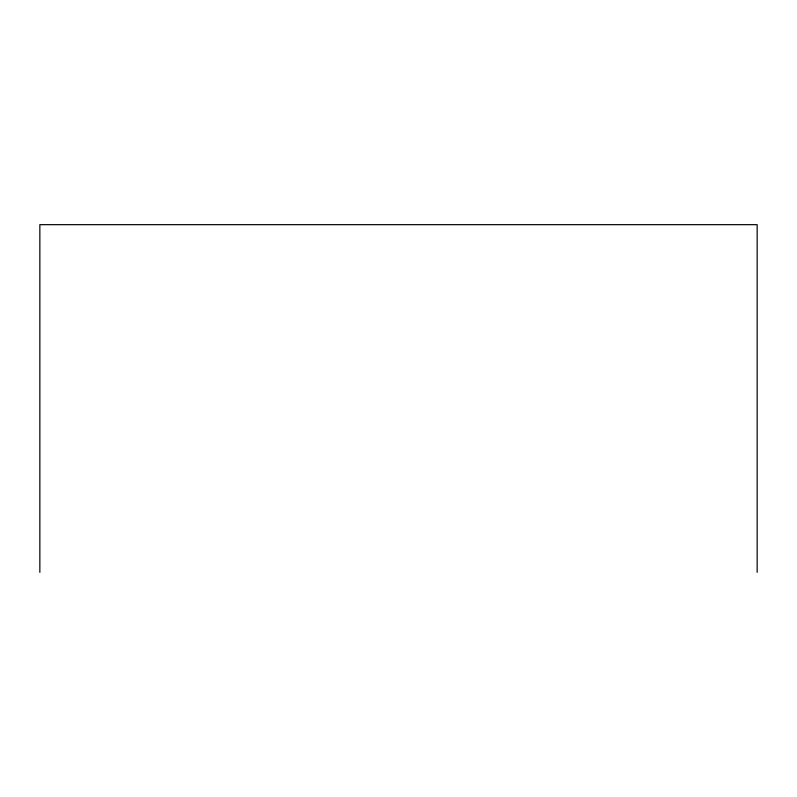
<?xml version="1.0" encoding="UTF-8"?>
<svg xmlns="http://www.w3.org/2000/svg" width="797" height="797" viewBox="0 0 797 797"><rect width="100%" height="100%" fill="white"/><g stroke="black" fill="none" stroke-linecap="round" stroke-linejoin="round"><path stroke-width="1.2" d="M757.15 572.336L757.15 224.664L39.85 224.664L39.85 572.336"/></g></svg>
